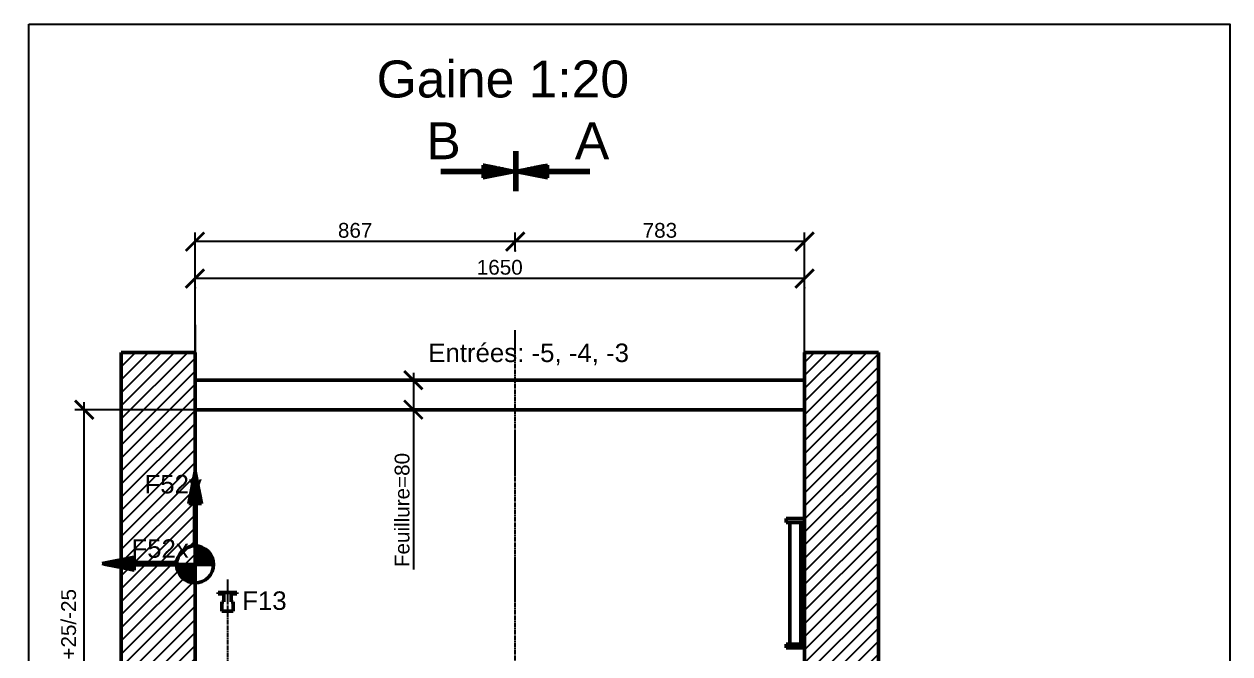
# Model space of a CAD drawing. Header units: millimetres. Extents: x -113 to 79205, y -11371 to 28902.
# Drawn here: x -113 to 3151, y 1725 to 3430 of the extents above; entities that cross this region are included whole.
import ezdxf

# ---------------------------------------------------------------- set-up
doc = ezdxf.new("R2010")
doc.units = ezdxf.units.MM
doc.linetypes.add('AM_ISO08W050', pattern=[18, 12, -1.5, 3, -1.5])
for name, color, linetype, lineweight in [('AM_5', 3, 'Continuous', 25), ('LDBuffer-AM_0', 7, 'Continuous', 50), ('LDBuffer-AM_6', 2, 'Continuous', 35), ('LDCar-AM_6', 2, 'Continuous', 35), ('LDCar-AM_7', 4, 'AM_ISO08W050', 25), ('LDGuides-AM_0', 7, 'Continuous', 50), ('LDGuides-AM_6', 2, 'Continuous', 35), ('LDShaft-AM_0', 7, 'Continuous', 50), ('LDShaft-AM_5', 3, 'Continuous', 25), ('LDShaft-AM_6', 2, 'Continuous', 35), ('LDShaft-AM_7', 4, 'AM_ISO08W050', 25), ('LDShaft-AM_8', 1, 'Continuous', 25)]:
    doc.layers.add(name, color=color, linetype=linetype, lineweight=lineweight)
doc.layers.add('AM_VIEWS', color=1, linetype='Continuous', lineweight=25, plot=False)
doc.layers.add('DXF_LAYER', color=7, linetype='Continuous')
doc.styles.add('CONVERTER_1', font='arial.ttf', dxfattribs={"height": 0.2})
doc.styles.add('LD', font='ARIALUNI.TTF')
doc.styles.get("Standard").update_dxf_attribs({"font": 'ARIALUNI.TTF'})
doc.dimstyles.new('LIFT', dxfattribs={"dimtxt": 2.5, "dimasz": 2.5, "dimexe": 1.25, "dimexo": 0, "dimgap": 0.5, "dimtad": 1, "dimdec": 0, "dimzin": 1, "dimdsep": 46, "dimtxsty": 'LD', "dimblk": 'ARCHTICK', "dimcen": 0, "dimdle": 1, "dimclrd": 3, "dimclre": 3, "dimclrt": 4, "dimadec": 0, "dimazin": 0, "dimtp": 0.1, "dimtm": 0.1, "dimtfac": 0.71, "dimtdec": 0, "dimtix": 1, "dimtmove": 0, "dimatfit": 3, "dimfxl": 1, "dimtolj": 1, "dimarcsym": 0})

# ---------------------------------------------------------------- blocks, each defined once
blk = doc.blocks.new('LD_20150423125455_00000005')
at = {"layer": 'LDShaft-AM_0'}
for p, q in [((0, 1960), (-200, 1960)), ((-200, 1960), (-200, -200)), ((0, 1960), (0, 1845)), ((0, -200), (0, 1960)), ((1650, 1845), (1650, 1960)), ((1757.5, 1960), (1650, 1960)), ((1650, 1960), (1650, -85)), ((1782.5, 1960), (1757.5, 1960)), ((1850, 1960), (1782.5, 1960)), ((1850, -200), (1850, 1960)), ((0, 1885), (1650, 1885)), ((0, 1845), (0, 1805)), ((1650, 1805), (1650, 1845)), ((0, 1805), (0, -45)), ((0, 1805), (1650, 1805)), ((1650, 1510), (1650, 1805)), ((1650, 1170), (1650, 1500)), ((1650, 531), (1650, 1160)), ((1650, 186.5), (1650, 509)), ((1650, -45), (1650, 113.5)), ((0, -45), (1650, -45)), ((1650, -45), (0, -45)), ((0, -45), (0, -85)), ((1650, -85), (1650, -45)), ((0, -85), (0, -200)), ((1650, -200), (1650, -85)), ((1650, -85), (1650, -200)), ((0, -125), (1650, -125)), ((1650, -125), (0, -125)), ((-200, -200), (0, -200)), ((1650, -200), (1757.5, -200)), ((1757.5, -200), (1782.5, -200)), ((1782.5, -200), (1850, -200))]:
    blk.add_line(p, q, dxfattribs=at)
blk = doc.blocks.new('LD_20150423125455_00000007')
at = {"layer": 'LDBuffer-AM_0'}
for p, q in [((0, 175), (0, 165)), ((50, 175), (0, 175)), ((0, 165), (50, 165)), ((40, 165), (10, 165)), ((10, 165), (10, -165)), ((40, -165), (40, 165)), ((50, 165), (50, 175)), ((0, -165), (0, -175)), ((50, -165), (0, -165)), ((0, -175), (50, -175)), ((10, -165), (40, -165)), ((50, -175), (50, -165))]:
    blk.add_line(p, q, dxfattribs=at)
blk = doc.blocks.new('LD_20150423125455_00000008')
at = {"layer": 'LDShaft-AM_7'}
for p, q in [((0, -1140), (0, 1140)), ((-1127, 0), (1043, 0))]:
    blk.add_line(p, q, dxfattribs=at)
blk = doc.blocks.new('LD_20150423125455_0000000F')
at = {"layer": 'LDGuides-AM_0'}
for p, q in [((0, 25), (-25, 25)), ((-25, 25), (-25, 21.5)), ((-25, 21.5), (-10, 21.5)), ((-10, 0), (-15, 0)), ((-15, 0), (-15, -25)), ((-10, 21.5), (-10, 0)), ((25, 25), (0, 25)), ((10, 21.5), (25, 21.5)), ((10, 0), (10, 21.5)), ((15, 0), (10, 0)), ((15, -25), (15, 0)), ((25, 21.5), (25, 25)), ((-15, -25), (15, -25))]:
    blk.add_line(p, q, dxfattribs=at)
blk = doc.blocks.new('LD_20150423125455_00000012')
at = {"layer": 'LDCar-AM_7'}
blk.add_line((0, 465), (0, -465), dxfattribs=at)
blk = doc.blocks.new('_ArchTick')
at = {"color": 0, "linetype": 'ByBlock', "const_width": 0.15}
blk.add_lwpolyline([(-0.5, -0.5), (0.5, 0.5)], dxfattribs=at)
blk = doc.blocks.new('*D60')
at = {"layer": 'Defpoints', "color": 0, "transparency": 16777216}
for p in [(350, 2616.5), (438, 1603.6), (438, 1461.5)]:
    blk.add_point(p, dxfattribs=at)
at = {"layer": 'LDShaft-AM_5', "color": 3, "lineweight": -2, "transparency": 16777216}
for p, q in [((350, 2616.5), (350, 1578.6)), ((330, 1603.6), (458, 1603.6)), ((438, 1461.5), (438, 1628.6))]:
    blk.add_line(p, q, dxfattribs=at)
at = {"layer": 'LDShaft-AM_5', "color": 3, "lineweight": -2, "transparency": 16777216, "xscale": 50, "yscale": 50, "zscale": 50, "rotation": 180}
blk.add_blockref('_ArchTick', (350, 1603.6), dxfattribs=at)
at = {"layer": 'LDShaft-AM_5', "color": 3, "lineweight": -2, "transparency": 16777216, "xscale": 50, "yscale": 50, "zscale": 50}
blk.add_blockref('_ArchTick', (438, 1603.6), dxfattribs=at)
at = {"layer": 'LDShaft-AM_5', "color": 4, "transparency": 16777216, "insert": (394, 1634), "char_height": 40, "attachment_point": 5, "style": 'LD'}
blk.add_mtext('\\A1;88', dxfattribs=at)
blk = doc.blocks.new('*D62')
at = {"layer": 'LDShaft-AM_5', "color": 3, "transparency": 16777216}
for p, q in [((350, 2716.5), (350, 2766.5)), ((2000, 2716.5), (2000, 2766.5)), ((2000, 2741.5), (350, 2741.5))]:
    blk.add_line(p, q, dxfattribs=at)
for p in [(350, 2716.7), (2000, 2716.7)]:
    blk.add_point(p, dxfattribs=at)
at = {"layer": 'LDShaft-AM_5', "color": 3, "transparency": 16777216, "xscale": 50, "yscale": 50, "zscale": 50, "rotation": 180}
blk.add_blockref('_ArchTick', (350, 2741.5), dxfattribs=at)
at = {"layer": 'LDShaft-AM_5', "color": 3, "transparency": 16777216, "xscale": 50, "yscale": 50, "zscale": 50}
blk.add_blockref('_ArchTick', (2000, 2741.5), dxfattribs=at)
at = {"layer": 'LDShaft-AM_5', "color": 4, "transparency": 16777216, "insert": (1175, 2751.5), "char_height": 40, "attachment_point": 8, "style": 'LD'}
blk.add_mtext('1650', dxfattribs=at)
blk = doc.blocks.new('*D66')
at = {"layer": 'Defpoints', "color": 0, "transparency": 16777216}
for p in [(50, 2386.5), (431.2, 2386.5), (451.3, 536.5)]:
    blk.add_point(p, dxfattribs=at)
at = {"layer": 'LDShaft-AM_5', "color": 3, "lineweight": -2, "transparency": 16777216}
for p, q in [((431.2, 2386.5), (25, 2386.5)), ((50, 516.5), (50, 2406.5)), ((451.3, 536.5), (25, 536.5))]:
    blk.add_line(p, q, dxfattribs=at)
at = {"layer": 'LDShaft-AM_5', "color": 3, "lineweight": -2, "transparency": 16777216, "xscale": 50, "yscale": 50, "zscale": 50}
for p, rotation in [((50, 2386.5), 90), ((50, 536.5), 270)]:
    blk.add_blockref('_ArchTick', p, dxfattribs=dict(at, rotation=rotation))
at = {"layer": 'LDShaft-AM_5', "color": 4, "transparency": 16777216, "insert": (13.8, 1461.5), "char_height": 40, "attachment_point": 5, "rotation": 90, "style": 'LD'}
blk.add_mtext('\\A1;Profondeur gaine TS=1850 +25/-25 ', dxfattribs=at)
blk = doc.blocks.new('*D67')
at = {"layer": 'AM_5', "color": 3, "transparency": 16777216}
for p, q in [((350, 2341.5), (350, 2866.5)), ((1217, 2841.5), (350, 2841.5)), ((1217, 2816.5), (1217, 2866.5))]:
    blk.add_line(p, q, dxfattribs=at)
for p in [(1217, 2816.7), (350, 2341.7)]:
    blk.add_point(p, dxfattribs=at)
at = {"layer": 'AM_5', "color": 3, "transparency": 16777216, "xscale": 50, "yscale": 50, "zscale": 50, "rotation": 180}
blk.add_blockref('_ArchTick', (350, 2841.5), dxfattribs=at)
at = {"layer": 'AM_5', "color": 3, "transparency": 16777216, "xscale": 50, "yscale": 50, "zscale": 50}
blk.add_blockref('_ArchTick', (1217, 2841.5), dxfattribs=at)
at = {"layer": 'AM_5', "color": 4, "transparency": 16777216, "insert": (783.5, 2851.5), "char_height": 40, "attachment_point": 8, "style": 'LD'}
blk.add_mtext('867', dxfattribs=at)
blk = doc.blocks.new('*D68')
at = {"layer": 'AM_5', "color": 3, "transparency": 16777216}
for p, q in [((1217, 2816.5), (1217, 2866.5)), ((2000, 2841.5), (1217, 2841.5)), ((2000, 581.5), (2000, 2866.5))]:
    blk.add_line(p, q, dxfattribs=at)
for p in [(1217, 2816.7), (2000, 581.7)]:
    blk.add_point(p, dxfattribs=at)
at = {"layer": 'AM_5', "color": 3, "transparency": 16777216, "xscale": 50, "yscale": 50, "zscale": 50, "rotation": 180}
blk.add_blockref('_ArchTick', (1217, 2841.5), dxfattribs=at)
at = {"layer": 'AM_5', "color": 3, "transparency": 16777216, "xscale": 50, "yscale": 50, "zscale": 50}
blk.add_blockref('_ArchTick', (2000, 2841.5), dxfattribs=at)
at = {"layer": 'AM_5', "color": 4, "transparency": 16777216, "insert": (1608.5, 2851.5), "char_height": 40, "attachment_point": 8, "style": 'LD'}
blk.add_mtext('783', dxfattribs=at)
blk = doc.blocks.new('LD_20150423125455_00000015')
at = {"layer": 'LDShaft-AM_8'}
for p, q in [((-200, 1779.9), (-19.9, 1960)), ((-200, 1815.3), (-55.3, 1960)), ((-200, 1850.6), (-90.6, 1960)), ((-200, 1886), (-126, 1960)), ((-200, 1921.3), (-161.3, 1960)), ((-200, 1956.7), (-196.7, 1960)), ((1650, 1791.4), (1818.6, 1960)), ((1650, 1826.8), (1783.2, 1960)), ((1650, 1862.1), (1747.9, 1960)), ((1650, 1897.5), (1712.5, 1960)), ((1650, 1932.8), (1677.2, 1960)), ((1782.5, 1959.3), (1783.2, 1960)), ((-200, 1744.5), (0, 1944.5)), ((1650, 1756.1), (1850, 1956.1)), ((-200, 1709.2), (0, 1909.2)), ((1650, 1720.7), (1850, 1920.7)), ((-200, 1673.8), (0, 1873.8)), ((1650, 1685.4), (1850, 1885.4)), ((-200, 1638.5), (0, 1838.5)), ((1650, 1650), (1850, 1850)), ((1650, 1650), (1850, 1850)), ((-200, 1603.1), (0, 1803.1)), ((1650, 1614.6), (1850, 1814.6)), ((-200, 1567.8), (0, 1767.8)), ((1650, 1579.3), (1850, 1779.3)), ((-200, 1532.4), (0, 1732.4)), ((1650, 1543.9), (1850, 1743.9)), ((1650, 1508.6), (1850, 1708.6)), ((-200, 1497.1), (0, 1697.1)), ((1650, 1473.2), (1850, 1673.2)), ((-200, 1461.7), (0, 1661.7)), ((1650, 1437.9), (1850, 1637.9)), ((-200, 1426.3), (0, 1626.3)), ((1650, 1402.5), (1850, 1602.5)), ((-200, 1391), (0, 1591)), ((1650, 1367.2), (1850, 1567.2)), ((-200, 1355.6), (0, 1555.6)), ((-200, 1320.3), (0, 1520.3)), ((1650, 1331.8), (1850, 1531.8)), ((-200, 1284.9), (0, 1484.9)), ((1650, 1296.4), (1850, 1496.4)), ((-200, 1249.6), (0, 1449.6)), ((1650, 1261.1), (1850, 1461.1)), ((-200, 1214.2), (0, 1414.2)), ((1650, 1225.7), (1850, 1425.7)), ((-200, 1178.9), (0, 1378.9)), ((1650, 1190.4), (1850, 1390.4)), ((-200, 1143.5), (0, 1343.5)), ((1650, 1155), (1850, 1355)), ((-200, 1108.1), (0, 1308.1)), ((1650, 1119.7), (1850, 1319.7)), ((1650, 1084.3), (1850, 1284.3)), ((-200, 1072.8), (0, 1272.8)), ((1650, 1049), (1850, 1249)), ((-200, 1037.4), (0, 1237.4)), ((1650, 1013.6), (1850, 1213.6)), ((-200, 1002.1), (0, 1202.1)), ((1650, 978.2), (1850, 1178.2)), ((-200, 966.7), (0, 1166.7)), ((1650, 942.9), (1850, 1142.9)), ((-200, 931.4), (0, 1131.4)), ((-200, 896), (0, 1096)), ((1650, 907.5), (1850, 1107.5)), ((-200, 860.7), (0, 1060.7)), ((1650, 872.2), (1850, 1072.2)), ((-200, 825.3), (0, 1025.3)), ((1650, 836.8), (1850, 1036.8)), ((-200, 789.9), (0, 989.9)), ((1650, 801.5), (1850, 1001.5)), ((-200, 754.6), (0, 954.6)), ((1650, 766.1), (1850, 966.1)), ((-200, 719.2), (0, 919.2)), ((1650, 730.8), (1850, 930.8)), ((-200, 683.9), (0, 883.9)), ((1650, 695.4), (1850, 895.4)), ((1650, 660.1), (1850, 860.1)), ((-200, 648.5), (0, 848.5)), ((1650, 624.7), (1850, 824.7)), ((-200, 613.2), (0, 813.2)), ((1650, 589.3), (1850, 789.3)), ((-200, 577.8), (0, 777.8)), ((1650, 554), (1850, 754)), ((-200, 542.5), (0, 742.5)), ((1650, 518.6), (1850, 718.6)), ((-200, 507.1), (0, 707.1)), ((-200, 471.8), (0, 671.8)), ((1650, 483.3), (1850, 683.3)), ((-200, 436.4), (0, 636.4)), ((1650, 447.9), (1850, 647.9)), ((-200, 401), (0, 601)), ((1650, 412.6), (1850, 612.6)), ((-200, 365.7), (0, 565.7)), ((1650, 377.2), (1850, 577.2)), ((-200, 330.3), (0, 530.3)), ((1650, 341.9), (1850, 541.9)), ((-200, 295), (0, 495)), ((1650, 306.5), (1850, 506.5)), ((-200, 259.6), (0, 459.6)), ((1650, 271.1), (1850, 471.1)), ((1650, 235.8), (1850, 435.8)), ((-200, 224.3), (0, 424.3)), ((1650, 200.4), (1850, 400.4)), ((-200, 188.9), (0, 388.9)), ((1650, 165.1), (1850, 365.1)), ((-200, 153.6), (0, 353.6)), ((1650, 129.7), (1850, 329.7)), ((-200, 118.2), (0, 318.2)), ((1650, 94.4), (1850, 294.4)), ((-200, 82.8), (0, 282.8)), ((-200, 47.5), (0, 247.5)), ((1650, 59), (1850, 259)), ((-200, 12.1), (0, 212.1)), ((1650, 23.7), (1850, 223.7)), ((-200, -23.2), (0, 176.8)), ((1650, -11.7), (1850, 188.3)), ((-200, -58.6), (0, 141.4)), ((1650, -47.1), (1850, 152.9)), ((-200, -93.9), (0, 106.1)), ((1650, -82.4), (1850, 117.6)), ((-200, -129.3), (0, 70.7)), ((1650, -117.8), (1850, 82.2)), ((-200, -164.6), (0, 35.4)), ((1650, -153.1), (1850, 46.9)), ((-200, -200), (0, 0)), ((-200, -200), (0, 0)), ((1650, -188.5), (1850, 11.5)), ((1673.8, -200), (1850, -23.8)), ((-164.6, -200), (0, -35.4)), ((1709.2, -200), (1850, -59.2)), ((-129.3, -200), (0, -70.7)), ((1744.5, -200), (1850, -94.5)), ((-93.9, -200), (0, -106.1)), ((1779.9, -200), (1850, -129.9)), ((-58.6, -200), (0, -141.4)), ((-23.2, -200), (0, -176.8)), ((1815.3, -200), (1850, -165.3))]:
    blk.add_line(p, q, dxfattribs=at)
blk = doc.blocks.new('DWGSECTION_AABB')
for p, q in [((-0.07, -2.65), (-0.07, 2.74)), ((-0.02, -2.65), (-0.02, 2.74)), ((0.03, -2.65), (0.03, 2.74)), ((0.07, -2.65), (0.07, 2.74)), ((0.12, -2.65), (0.12, 2.74)), ((0.16, -2.65), (0.16, 2.74)), ((0.21, -2.65), (0.21, 2.74)), ((-10.08, 0.14), (-0.7, 0.14)), ((-10.08, 0.09), (-0.47, 0.09)), ((-10.08, 0.05), (-0.23, 0.05)), ((-10.08, 0), (0, 0)), ((-4.36, 0.87), (0, 0)), ((-4.36, 0.87), (-4.36, 0)), ((-4.36, 0.84), (-4.21, 0.84)), ((-4.36, 0.79), (-3.98, 0.79)), ((-4.36, 0.74), (-3.74, 0.74)), ((-4.36, 0.7), (-3.51, 0.7)), ((-4.36, 0.65), (-3.27, 0.65)), ((-4.36, 0.6), (-3.04, 0.6)), ((-4.36, 0.56), (-2.81, 0.56)), ((-4.36, 0.51), (-2.57, 0.51)), ((-4.36, 0.46), (-2.34, 0.46)), ((-4.36, 0.42), (-2.1, 0.42)), ((-4.36, 0.37), (-1.87, 0.37)), ((-4.36, 0.33), (-1.64, 0.33)), ((-4.36, 0.28), (-1.4, 0.28)), ((-4.36, 0.23), (-1.17, 0.23)), ((-4.36, 0.19), (-0.94, 0.19)), ((-4.36, 0), (-4.36, -0.87)), ((-4.36, -0.87), (0, 0)), ((4.36, 0.87), (0, 0)), ((4.36, -0.87), (0, 0)), ((10.08, 0), (0, 0)), ((10.08, 0.05), (0.23, 0.05)), ((10.08, 0.09), (0.47, 0.09)), ((10.08, 0.14), (0.7, 0.14)), ((4.36, 0.19), (0.94, 0.19)), ((4.36, 0.23), (1.17, 0.23)), ((4.36, 0.28), (1.4, 0.28)), ((4.36, 0.33), (1.64, 0.33)), ((4.36, 0.37), (1.87, 0.37)), ((4.36, 0.42), (2.1, 0.42)), ((4.36, 0.46), (2.34, 0.46)), ((4.36, 0.51), (2.57, 0.51)), ((4.36, 0.56), (2.81, 0.56)), ((4.36, 0.6), (3.04, 0.6)), ((4.36, 0.65), (3.27, 0.65)), ((4.36, 0.7), (3.51, 0.7)), ((4.36, 0.74), (3.74, 0.74)), ((4.36, 0.87), (4.36, 0)), ((4.36, 0), (4.36, -0.87)), ((-10.08, -0.05), (-0.23, -0.05)), ((-10.08, -0.09), (-0.47, -0.09)), ((-10.08, -0.14), (-0.7, -0.14)), ((-4.36, -0.19), (-0.94, -0.19)), ((-4.36, -0.23), (-1.17, -0.23)), ((-4.36, -0.28), (-1.4, -0.28)), ((-4.36, -0.33), (-1.64, -0.33)), ((-4.36, -0.37), (-1.87, -0.37)), ((-4.36, -0.42), (-2.1, -0.42)), ((-4.36, -0.46), (-2.34, -0.46)), ((-4.36, -0.51), (-2.57, -0.51)), ((-4.36, -0.56), (-2.81, -0.56)), ((-4.36, -0.6), (-3.04, -0.6)), ((-4.36, -0.65), (-3.27, -0.65)), ((-4.36, -0.7), (-3.51, -0.7)), ((-4.36, -0.74), (-3.74, -0.74)), ((-4.36, -0.79), (-3.98, -0.79)), ((-4.36, -0.84), (-4.21, -0.84)), ((10.08, -0.05), (0.23, -0.05)), ((10.08, -0.09), (0.47, -0.09)), ((10.08, -0.14), (0.7, -0.14)), ((4.36, -0.19), (0.94, -0.19)), ((4.36, -0.23), (1.17, -0.23)), ((4.36, -0.28), (1.4, -0.28)), ((4.36, -0.33), (1.64, -0.33)), ((4.36, -0.37), (1.87, -0.37)), ((4.36, -0.42), (2.1, -0.42)), ((4.36, -0.46), (2.34, -0.46)), ((4.36, -0.51), (2.57, -0.51)), ((4.36, -0.56), (2.81, -0.56)), ((4.36, -0.6), (3.04, -0.6)), ((4.36, -0.65), (3.27, -0.65)), ((4.36, -0.7), (3.51, -0.7)), ((4.36, -0.74), (3.74, -0.74)), ((4.36, -0.79), (3.98, -0.79)), ((4.36, -0.84), (4.21, -0.84))]:
    blk.add_line(p, q)
for s, p in [('B', (-12.04, 1.65)), ('A', (8.06, 1.66))]:
    blk.add_text(s, height=5).set_placement(p)
blk = doc.blocks.new('F1F2_LEFTWALLUP_F52')
for p, q in [((-0.84, 8.04), (0.02, 12.4)), ((-0.16, 8.04), (-0.16, 11.46)), ((-0.07, 2.31), (-0.07, 11.93)), ((-0.02, 2.31), (-0.02, 12.16)), ((0.02, 2.31), (0.02, 12.4)), ((0.89, 8.04), (0.02, 12.4)), ((0.07, 2.31), (0.07, 12.16)), ((0.12, 2.31), (0.12, 11.93)), ((0.16, 2.31), (0.16, 11.69)), ((0.21, 8.04), (0.21, 11.46)), ((-0.49, 8.04), (-0.49, 9.82)), ((-0.44, 8.04), (-0.44, 10.06)), ((-0.39, 8.04), (-0.39, 10.29)), ((-0.35, 8.04), (-0.35, 10.53)), ((-0.3, 8.04), (-0.3, 10.76)), ((-0.25, 8.04), (-0.25, 10.99)), ((-0.21, 8.04), (-0.21, 11.23)), ((0.26, 8.04), (0.26, 11.23)), ((0.3, 8.04), (0.3, 10.99)), ((0.35, 8.04), (0.35, 10.76)), ((0.4, 8.04), (0.4, 10.53)), ((0.44, 8.04), (0.44, 10.29)), ((0.49, 8.04), (0.49, 10.06)), ((0.54, 8.04), (0.54, 9.82)), ((-0.81, 8.04), (-0.81, 8.19)), ((-0.77, 8.04), (-0.77, 8.42)), ((-0.72, 8.04), (-0.72, 8.65)), ((-0.67, 8.04), (-0.67, 8.89)), ((-0.63, 8.04), (-0.63, 9.12)), ((-0.58, 8.04), (-0.58, 9.36)), ((-0.53, 8.04), (-0.53, 9.59)), ((0.58, 8.04), (0.58, 9.59)), ((0.63, 8.04), (0.63, 9.36)), ((0.68, 8.04), (0.68, 9.12)), ((0.72, 8.04), (0.72, 8.89)), ((0.77, 8.04), (0.77, 8.65)), ((0.81, 8.04), (0.81, 8.42)), ((0.86, 8.04), (0.86, 8.19)), ((0.02, 8.04), (-0.84, 8.04)), ((0.89, 8.04), (0.02, 8.04)), ((0.09, 2.31), (0, 2.22)), ((0, 2.31), (0, -2.69)), ((0.23, 2.3), (0, 2.08)), ((0.35, 2.29), (0, 1.94)), ((0.47, 2.27), (0, 1.79)), ((0.59, 2.24), (0, 1.65)), ((0.7, 2.21), (0, 1.51)), ((0.81, 2.18), (0, 1.37)), ((0.91, 2.14), (0, 1.23)), ((1.01, 2.1), (0, 1.09)), ((1.11, 2.05), (0, 0.95)), ((1.2, 2.01), (0, 0.8)), ((1.29, 1.95), (0, 0.66)), ((1.38, 1.9), (0, 0.52)), ((1.46, 1.84), (0, 0.38)), ((1.54, 1.78), (0, 0.24)), ((1.62, 1.72), (0, 0.1)), ((1.7, 1.65), (0, -0.04)), ((-8.23, 0.77), (-12.58, -0.09)), ((-2.5, 0), (-12.11, 0)), ((-2.5, 0.05), (-11.88, 0.05)), ((-8.23, 0.09), (-11.65, 0.09)), ((-8.23, 0.14), (-11.41, 0.14)), ((-8.23, 0.19), (-11.18, 0.19)), ((-8.23, 0.23), (-10.94, 0.23)), ((-8.23, 0.28), (-10.71, 0.28)), ((-8.23, 0.33), (-10.48, 0.33)), ((-8.23, 0.37), (-10.24, 0.37)), ((-8.23, 0.42), (-10.01, 0.42)), ((-8.23, 0.46), (-9.78, 0.46)), ((-8.23, 0.51), (-9.54, 0.51)), ((-8.23, 0.56), (-9.31, 0.56)), ((-8.23, 0.6), (-9.07, 0.6)), ((-8.23, 0.65), (-8.84, 0.65)), ((-8.23, 0.7), (-8.61, 0.7)), ((-8.23, 0.74), (-8.37, 0.74)), ((-8.23, -0.09), (-8.23, 0.77)), ((1.77, 1.58), (0, -0.19)), ((1.84, 1.51), (0.14, -0.19)), ((1.9, 1.43), (0.28, -0.19)), ((1.97, 1.36), (0.42, -0.19)), ((2.03, 1.28), (0.57, -0.19)), ((2.09, 1.19), (0.71, -0.19)), ((2.14, 1.11), (0.85, -0.19)), ((2.19, 1.02), (0.99, -0.19)), ((2.24, 0.92), (1.13, -0.19)), ((2.29, 0.83), (1.27, -0.19)), ((2.33, 0.73), (1.41, -0.19)), ((2.37, 0.62), (1.56, -0.19)), ((2.4, 0.52), (1.7, -0.19)), ((2.43, 0.4), (1.84, -0.19)), ((2.45, 0.29), (1.98, -0.19)), ((-8.23, -0.96), (-12.58, -0.09)), ((-2.5, -0.09), (-12.58, -0.09)), ((-2.5, -0.09), (-12.35, -0.05)), ((-2.5, -0.14), (-12.35, -0.14)), ((-2.5, -0.19), (-12.11, -0.19)), ((-2.5, -0.23), (-11.88, -0.23)), ((-8.23, -0.28), (-11.65, -0.28)), ((-8.23, -0.33), (-11.41, -0.33)), ((-8.23, -0.37), (-11.18, -0.37)), ((-8.23, -0.42), (-10.94, -0.42)), ((-8.23, -0.46), (-10.71, -0.46)), ((-8.23, -0.51), (-10.48, -0.51)), ((-8.23, -0.56), (-10.24, -0.56)), ((-8.23, -0.6), (-10.01, -0.6)), ((-8.23, -0.65), (-9.78, -0.65)), ((-8.23, -0.7), (-9.54, -0.7)), ((-8.23, -0.74), (-9.31, -0.74)), ((-8.23, -0.79), (-9.07, -0.79)), ((-8.23, -0.84), (-8.84, -0.84)), ((-8.23, -0.88), (-8.61, -0.88)), ((-8.23, -0.93), (-8.37, -0.93)), ((-8.23, -0.96), (-8.23, -0.09)), ((-2.4, -0.19), (-2.5, -0.28)), ((-2.5, -0.19), (2.5, -0.19)), ((-2.26, -0.19), (-2.49, -0.41)), ((-2.12, -0.19), (-2.47, -0.54)), ((-1.98, -0.19), (-2.45, -0.66)), ((-1.84, -0.19), (-2.43, -0.78)), ((-1.7, -0.19), (-2.4, -0.89)), ((-1.56, -0.19), (-2.37, -1)), ((-1.41, -0.19), (-2.33, -1.1)), ((-1.27, -0.19), (-2.29, -1.2)), ((-1.13, -0.19), (-2.24, -1.3)), ((-0.99, -0.19), (-2.19, -1.39)), ((-0.85, -0.19), (-2.14, -1.48)), ((-0.71, -0.19), (-2.09, -1.56)), ((-0.57, -0.19), (-2.03, -1.65)), ((-0.42, -0.19), (-1.97, -1.73)), ((-0.28, -0.19), (-1.9, -1.81)), ((-0.14, -0.19), (-1.84, -1.88)), ((0, -0.19), (-1.77, -1.95)), ((0, -0.33), (-1.7, -2.02)), ((0, -0.47), (-1.62, -2.09)), ((0, -0.61), (-1.54, -2.15)), ((0, -0.75), (-1.46, -2.21)), ((0, -0.89), (-1.38, -2.27)), ((0, -1.03), (-1.29, -2.33)), ((0, -1.18), (-1.2, -2.38)), ((0, -1.32), (-1.11, -2.43)), ((0, -1.46), (-1.01, -2.47)), ((0, -1.6), (-0.91, -2.51)), ((0, -1.74), (-0.81, -2.55)), ((0, -1.88), (-0.7, -2.59)), ((0, -2.02), (-0.59, -2.62)), ((0, -2.17), (-0.47, -2.64)), ((0, -2.31), (-0.35, -2.66)), ((0, -2.45), (-0.23, -2.68)), ((0, -2.59), (-0.09, -2.68))]:
    blk.add_line(p, q)
blk.add_circle((0, -0.19), 2.5)
at = {"layer": 'DXF_LAYER', "style": 'CONVERTER_1'}
for s, p in [('F52y', (-6.84, 9.42)), ('F52x', (-8.61, 0.7))]:
    blk.add_text(s, height=2.5, dxfattribs=at).set_placement(p)
blk = doc.blocks.new('*D592')
at = {"layer": 'Defpoints', "color": 0, "transparency": 16777216}
for p in [(643, 2466.5), (593.7, 2386.5), (941.1, 2386.5)]:
    blk.add_point(p, dxfattribs=at)
at = {"layer": 'LDShaft-AM_5', "color": 3, "lineweight": -2, "transparency": 16777216}
for p, q in [((941.1, 2486.5), (941.1, 2386.5)), ((643, 2466.5), (966.1, 2466.5)), ((593.7, 2386.5), (966.1, 2386.5)), ((941.1, 2386.5), (941.1, 1953.8))]:
    blk.add_line(p, q, dxfattribs=at)
at = {"layer": 'LDShaft-AM_5', "color": 3, "lineweight": -2, "transparency": 16777216, "xscale": 50, "yscale": 50, "zscale": 50}
for p, rotation in [((941.1, 2466.5), 90), ((941.1, 2386.5), 270)]:
    blk.add_blockref('_ArchTick', p, dxfattribs=dict(at, rotation=rotation))
at = {"layer": 'LDShaft-AM_5', "color": 4, "transparency": 16777216, "insert": (910.7, 2114.9), "char_height": 40, "attachment_point": 5, "rotation": 90, "style": 'LD'}
blk.add_mtext('\\A1;Feuillure=80', dxfattribs=at)
blk = doc.blocks.new('_NONE')

msp = doc.modelspace()

# ---------------------------------------------------------------- linework, layer by layer
at = {"layer": 'AM_VIEWS'}
msp.add_lwpolyline([(-100, 3430.3), (3151.5, 3430.3), (3151.5, -100), (-100, -100)], close=True, dxfattribs=at)

# ---------------------------------------------------------------- block references
at = {"layer": 'LDBuffer-AM_6'}
msp.add_blockref('LD_20150423125455_00000007', (1950, 1916.5), dxfattribs=at)
at = {"layer": 'LDCar-AM_6'}
msp.add_blockref('LD_20150423125455_00000012', (438, 1461.5), dxfattribs=at)
at = {"layer": 'LDGuides-AM_6'}
msp.add_blockref('LD_20150423125455_0000000F', (438, 1866.5), dxfattribs=at)
at = {"layer": 'LDShaft-AM_0', "xscale": 20, "yscale": 20, "zscale": 20}
for name, p in [('DWGSECTION_AABB', (1217, 3031.5)), ('F1F2_LEFTWALLUP_F52', (350, 1971.5))]:
    msp.add_blockref(name, p, dxfattribs=at)
at = {"layer": 'LDShaft-AM_6'}
for name, p in [('LD_20150423125455_00000008', (1217, 1461.5)), ('LD_20150423125455_00000005', (350, 581.5)), ('LD_20150423125455_00000015', (350, 581.5))]:
    msp.add_blockref(name, p, dxfattribs=at)

# ---------------------------------------------------------------- texts
at = {"layer": 'LDShaft-AM_0', "style": 'LD'}
for s, insert, char_height, attachment_point in [('\\fArial Unicode MS|b0|i0|u0;\\C256;Gaine 1:20', (1183.3, 3230.3), 100, 8), ('\\fArial Unicode MS|b0|i0|u0;\\C256;Entrées: -5, -4, -3', (1253.1, 2535.9), 50, 5), ('\\fArial Unicode MS|b0|i0|u0;\\C256;F13', (537.9, 1869.2), 50, 5)]:
    msp.add_mtext(s, dxfattribs=dict(at, insert=insert, char_height=char_height, attachment_point=attachment_point))

# ---------------------------------------------------------------- dimensions: what is measured, and where the dimension line sits
at = {"layer": 'AM_5'}
for base, p1, p2, picture, middle in [((783.5, 2841.5), (350, 2341.5), (1217, 2816.5), '*D67', (783.5, 2841.5)), ((1608.5, 2841.5), (1217, 2816.5), (2000, 581.5), '*D68', (1608.5, 2841.5))]:
    dim = msp.add_linear_dim(base=base, p1=p1, p2=p2, dimstyle='LIFT', override={"dimscale": 20, "dimtxt": 2, "dimtix": 1}, dxfattribs=at)
    dim.commit()
    dim.dimension.update_dxf_attribs({"geometry": picture, "text_midpoint": middle})
at = {"layer": 'LDShaft-AM_5'}
dim = msp.add_linear_dim(base=(1175, 2741.5), p1=(350, 2716.5), p2=(2000, 2716.5), dimstyle='LIFT', override={"dimscale": 20, "dimtxt": 2, "dimtix": 1}, dxfattribs=at)
dim.commit()
dim.dimension.update_dxf_attribs({"geometry": '*D62', "text_midpoint": (1175, 2741.5)})
dim = msp.add_linear_dim(base=(438, 1603.6), p1=(350, 2616.5), p2=(438, 1461.5), dimstyle='LIFT', override={"dimscale": 20, "dimtxt": 2, "dimtix": 1}, dxfattribs=at)
dim.commit()
dim.dimension.update_dxf_attribs({"geometry": '*D60', "text_midpoint": (394, 1603.6), "dimtype": 160})
dim = msp.add_linear_dim(base=(941.1, 2386.5), p1=(643, 2466.5), p2=(593.7, 2386.5), angle=270, text='Feuillure=<>', dimstyle='LIFT', override={"dimscale": 20, "dimtxt": 2, "dimblk2": 'NONE'}, dxfattribs=at)
dim.commit()
dim.dimension.update_dxf_attribs({"geometry": '*D592', "text_midpoint": (941.1, 2114.9), "dimtype": 160})
dim = msp.add_linear_dim(base=(50, 2386.5), p1=(451.3, 536.5), p2=(431.2, 2386.5), angle=90, text='Profondeur gaine TS=<> +25/-25 ', dimstyle='LIFT', override={"dimscale": 20, "dimtxt": 2, "dimpost": '', "dimtix": 1}, dxfattribs=at)
dim.commit()
dim.dimension.update_dxf_attribs({"geometry": '*D66', "text_midpoint": (13.8, 1461.5)})

doc.saveas('drawing.dxf')
